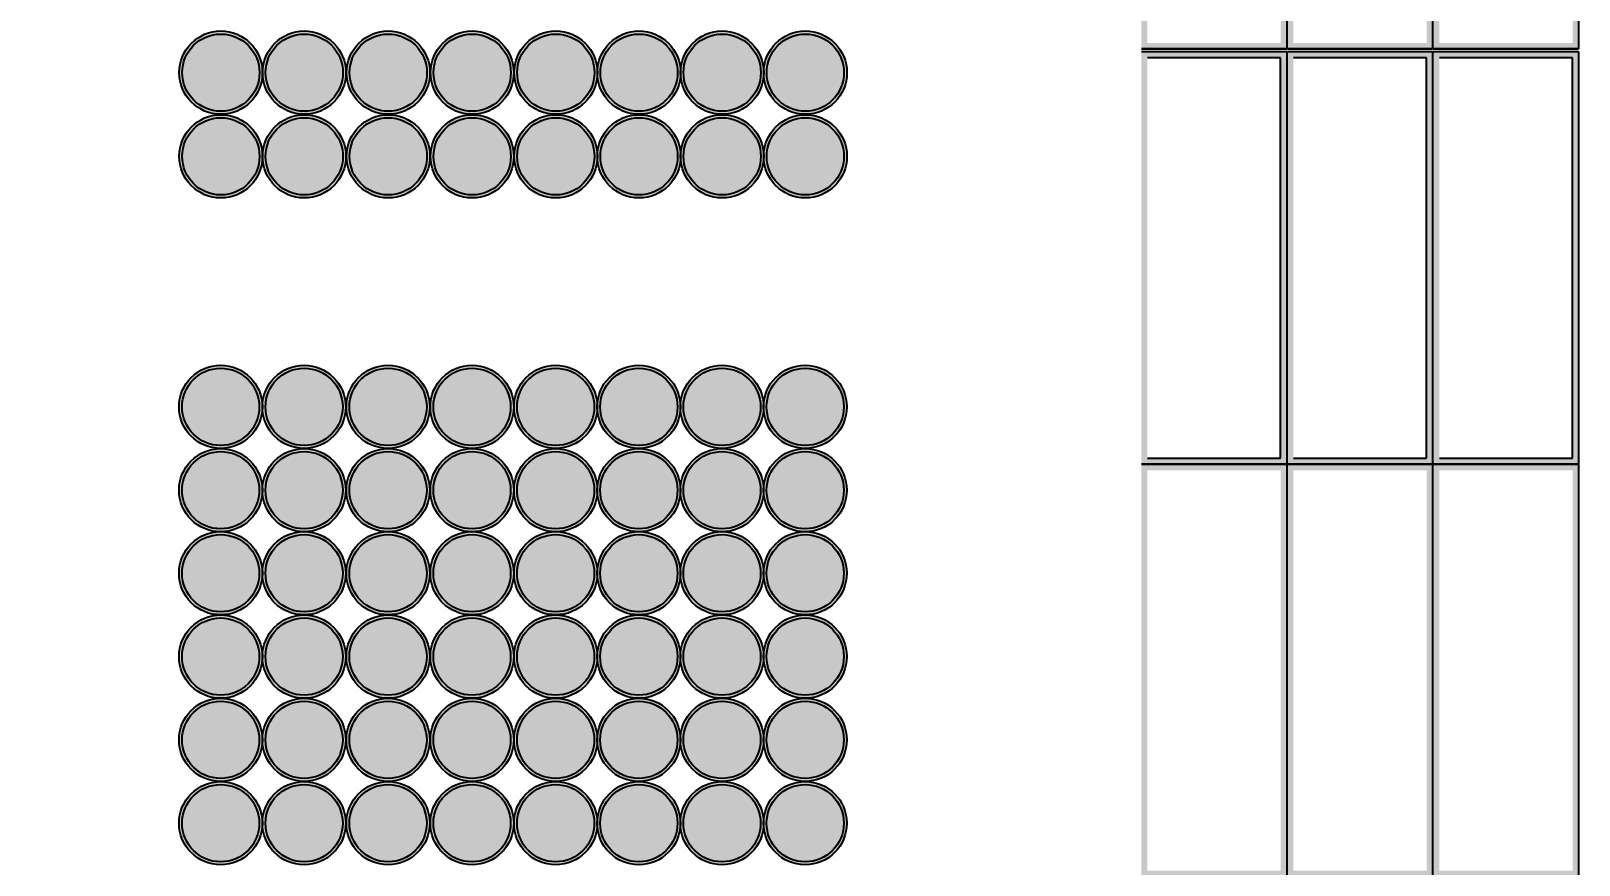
# Model space of a CAD drawing. Header units: inches. Extents: x 2620 to 4317, y 1826 to 2873.
# Drawn here: x 2922.8 to 2986.7, y 2404.9 to 2439.4 of the extents above; entities that cross this region are included whole.
import ezdxf

# ---------------------------------------------------------------- set-up
doc = ezdxf.new("R2010")
doc.units = ezdxf.units.IN
doc.header["$MEASUREMENT"] = 0
doc.styles.get("Standard").update_dxf_attribs({"font": 'arial.ttf'})
doc.dimstyles.new('Annotative', dxfattribs={"dimscale": 0, "dimtxt": 25, "dimasz": 25, "dimexe": 0.18, "dimexo": 0.0625, "dimgap": 0.09, "dimtad": 0, "dimtih": 1, "dimtoh": 1, "dimdec": 4, "dimzin": 0, "dimdsep": 46, "dimtxsty": 'Standard', "dimcen": 0.09, "dimclrd": 1, "dimclre": 1, "dimadec": 0, "dimazin": 0, "dimtfac": 1, "dimtdec": 4, "dimtofl": 0, "dimtmove": 0, "dimatfit": 3, "dimfxl": 1, "dimtolj": 1, "dimtzin": 0, "dimarcsym": 0})

# ---------------------------------------------------------------- blocks, each defined once
blk = doc.blocks.new('*D4')
at = {"color": 1, "lineweight": -2, "transparency": 16777216}
for p, q in [((2996.187, 2872.994), (2802.143, 2872.994)), ((2802.323, 2847.994), (2802.323, 2441.849)), ((2802.323, 2009.994), (2802.323, 2416.14)), ((2996.187, 1984.994), (2802.143, 1984.994))]:
    blk.add_line(p, q, dxfattribs=at)
at = {"color": 1, "transparency": 16777216}
for points in [[(2798.156, 2847.994), (2806.489, 2847.994), (2802.323, 2872.994)], [(2798.156, 2009.994), (2806.489, 2009.994), (2802.323, 1984.994)]]:
    blk.add_solid(points, dxfattribs=at)
at = {"layer": 'Defpoints', "color": 0, "transparency": 16777216}
for p in [(2996.25, 2872.994), (2802.323, 1984.994), (2996.25, 1984.994)]:
    blk.add_point(p, dxfattribs=at)
at = {"color": 0, "transparency": 16777216, "insert": (2802.323, 2428.994), "char_height": 25, "attachment_point": 5}
blk.add_mtext('\\A1;888.0000', dxfattribs=at)

msp = doc.modelspace()

# ---------------------------------------------------------------- hatches: boundary and pattern name
h = msp.add_hatch(color=256)
h.dxf.hatch_style = 1
h.set_gradient(color1=(242, 103, 34), color2=(248, 153, 30), tint=1)
h.paths.add_polyline_path([(2974.66033, 2455.66049), (2968.66033, 2455.66049), (2968.66033, 2438.62049), (2974.66033, 2438.62049)])
h.paths.add_polyline_path([(2974.41033, 2438.87049), (2968.91033, 2438.87049), (2968.91033, 2455.41049), (2974.41033, 2455.41049)], flags=16)
h = msp.add_hatch(color=256)
h.dxf.hatch_style = 1
h.set_gradient(color1=(242, 103, 34), color2=(248, 153, 30), tint=1)
h.paths.add_polyline_path([(2980.6877, 2455.66049), (2974.6877, 2455.66049), (2974.6877, 2438.62049), (2980.6877, 2438.62049)])
h.paths.add_polyline_path([(2980.4377, 2438.87049), (2974.9377, 2438.87049), (2974.9377, 2455.41049), (2980.4377, 2455.41049)], flags=16)
h = msp.add_hatch(color=256)
h.dxf.hatch_style = 1
h.set_gradient(color1=(242, 103, 34), color2=(248, 153, 30), tint=1)
h.paths.add_polyline_path([(2986.71506, 2455.66049), (2980.71506, 2455.66049), (2980.71506, 2438.62049), (2986.71506, 2438.62049)])
h.paths.add_polyline_path([(2986.46506, 2438.87049), (2980.96506, 2438.87049), (2980.96506, 2455.41049), (2986.46506, 2455.41049)], flags=16)
h = msp.add_hatch(color=256)
h.dxf.hatch_style = 1
h.set_gradient(color1=(41, 49, 137), color2=(19, 103, 52), tint=1, name='INVCURVED')
h.paths.add_polyline_path([(2928.92527, 2437.64118, 1), (2932.36527, 2437.64118, 1)])
h.paths.add_polyline_path([(2932.24027, 2437.64118, -1), (2929.05027, 2437.64118, -1)], flags=16)
h = msp.add_hatch(color=256)
h.dxf.hatch_style = 1
h.set_gradient(color1=(242, 103, 34), color2=(248, 153, 30), tint=1)
h.paths.add_polyline_path([(2929.05027, 2437.64118, 1), (2932.24027, 2437.64118, 1)])
h = msp.add_hatch(color=256)
h.dxf.hatch_style = 1
h.set_gradient(color1=(41, 49, 137), color2=(19, 103, 52), tint=1, name='INVCURVED')
h.paths.add_polyline_path([(2932.369, 2437.64118, 1), (2935.809, 2437.64118, 1)])
h.paths.add_polyline_path([(2935.684, 2437.64118, -1), (2932.494, 2437.64118, -1)], flags=16)
h = msp.add_hatch(color=256)
h.dxf.hatch_style = 1
h.set_gradient(color1=(242, 103, 34), color2=(248, 153, 30), tint=1)
h.paths.add_polyline_path([(2932.494, 2437.64118, 1), (2935.684, 2437.64118, 1)])
h = msp.add_hatch(color=256)
h.dxf.hatch_style = 1
h.set_gradient(color1=(41, 49, 137), color2=(19, 103, 52), tint=1, name='INVCURVED')
h.paths.add_polyline_path([(2935.83755, 2437.64118, 1), (2939.27755, 2437.64118, 1)])
h.paths.add_polyline_path([(2939.15255, 2437.64118, -1), (2935.96255, 2437.64118, -1)], flags=16)
h = msp.add_hatch(color=256)
h.dxf.hatch_style = 1
h.set_gradient(color1=(242, 103, 34), color2=(248, 153, 30), tint=1)
h.paths.add_polyline_path([(2935.96255, 2437.64118, 1), (2939.15255, 2437.64118, 1)])
h = msp.add_hatch(color=256)
h.dxf.hatch_style = 1
h.set_gradient(color1=(41, 49, 137), color2=(19, 103, 52), tint=1, name='INVCURVED')
h.paths.add_polyline_path([(2939.30374, 2437.64118, 1), (2942.74374, 2437.64118, 1)])
h.paths.add_polyline_path([(2942.61874, 2437.64118, -1), (2939.42874, 2437.64118, -1)], flags=16)
h = msp.add_hatch(color=256)
h.dxf.hatch_style = 1
h.set_gradient(color1=(242, 103, 34), color2=(248, 153, 30), tint=1)
h.paths.add_polyline_path([(2939.42874, 2437.64118, 1), (2942.61874, 2437.64118, 1)])
h = msp.add_hatch(color=256)
h.dxf.hatch_style = 1
h.set_gradient(color1=(41, 49, 137), color2=(19, 103, 52), tint=1, name='INVCURVED')
h.paths.add_polyline_path([(2942.75767, 2437.64118, 1), (2946.19767, 2437.64118, 1)])
h.paths.add_polyline_path([(2946.07267, 2437.64118, -1), (2942.88267, 2437.64118, -1)], flags=16)
h = msp.add_hatch(color=256)
h.dxf.hatch_style = 1
h.set_gradient(color1=(242, 103, 34), color2=(248, 153, 30), tint=1)
h.paths.add_polyline_path([(2942.88267, 2437.64118, 1), (2946.07267, 2437.64118, 1)])
h = msp.add_hatch(color=256)
h.dxf.hatch_style = 1
h.set_gradient(color1=(41, 49, 137), color2=(19, 103, 52), tint=1, name='INVCURVED')
h.paths.add_polyline_path([(2946.19244, 2437.64118, 1), (2949.63244, 2437.64118, 1)])
h.paths.add_polyline_path([(2949.50744, 2437.64118, -1), (2946.31744, 2437.64118, -1)], flags=16)
h = msp.add_hatch(color=256)
h.dxf.hatch_style = 1
h.set_gradient(color1=(242, 103, 34), color2=(248, 153, 30), tint=1)
h.paths.add_polyline_path([(2946.31744, 2437.64118, 1), (2949.50744, 2437.64118, 1)])
h = msp.add_hatch(color=256)
h.dxf.hatch_style = 1
h.set_gradient(color1=(41, 49, 137), color2=(19, 103, 52), tint=1, name='INVCURVED')
h.paths.add_polyline_path([(2949.62721, 2437.64118, 1), (2953.06721, 2437.64118, 1)])
h.paths.add_polyline_path([(2952.94221, 2437.64118, -1), (2949.75221, 2437.64118, -1)], flags=16)
h = msp.add_hatch(color=256)
h.dxf.hatch_style = 1
h.set_gradient(color1=(242, 103, 34), color2=(248, 153, 30), tint=1)
h.paths.add_polyline_path([(2949.75221, 2437.64118, 1), (2952.94221, 2437.64118, 1)])
h = msp.add_hatch(color=256)
h.dxf.hatch_style = 1
h.set_gradient(color1=(41, 49, 137), color2=(19, 103, 52), tint=1, name='INVCURVED')
h.paths.add_polyline_path([(2953.06179, 2437.64118, 1), (2956.50179, 2437.64118, 1)])
h.paths.add_polyline_path([(2956.37679, 2437.64118, -1), (2953.18679, 2437.64118, -1)], flags=16)
h = msp.add_hatch(color=256)
h.dxf.hatch_style = 1
h.set_gradient(color1=(242, 103, 34), color2=(248, 153, 30), tint=1)
h.paths.add_polyline_path([(2953.18679, 2437.64118, 1), (2956.37679, 2437.64118, 1)])
h = msp.add_hatch(color=256)
h.dxf.hatch_style = 1
h.set_gradient(color1=(242, 103, 34), color2=(248, 153, 30), tint=1)
h.paths.add_polyline_path([(2974.66033, 2438.50803), (2968.66033, 2438.50803), (2968.66033, 2421.46803), (2974.66033, 2421.46803)])
h.paths.add_polyline_path([(2974.41033, 2421.71803), (2968.91033, 2421.71803), (2968.91033, 2438.25803), (2974.41033, 2438.25803)], flags=16)
h = msp.add_hatch(color=256)
h.dxf.hatch_style = 1
h.set_gradient(color1=(242, 103, 34), color2=(248, 153, 30), tint=1)
h.paths.add_polyline_path([(2980.6877, 2438.50803), (2974.6877, 2438.50803), (2974.6877, 2421.46803), (2980.6877, 2421.46803)])
h.paths.add_polyline_path([(2980.4377, 2421.71803), (2974.9377, 2421.71803), (2974.9377, 2438.25803), (2980.4377, 2438.25803)], flags=16)
h = msp.add_hatch(color=256)
h.dxf.hatch_style = 1
h.set_gradient(color1=(242, 103, 34), color2=(248, 153, 30), tint=1)
h.paths.add_polyline_path([(2986.71506, 2438.50803), (2980.71506, 2438.50803), (2980.71506, 2421.46803), (2986.71506, 2421.46803)])
h.paths.add_polyline_path([(2986.46506, 2421.71803), (2980.96506, 2421.71803), (2980.96506, 2438.25803), (2986.46506, 2438.25803)], flags=16)
h = msp.add_hatch(color=256)
h.dxf.hatch_style = 1
h.set_gradient(color1=(41, 49, 137), color2=(19, 103, 52), tint=1, name='INVCURVED')
h.paths.add_polyline_path([(2928.92527, 2434.18382, 1), (2932.36527, 2434.18382, 1)])
h.paths.add_polyline_path([(2932.24027, 2434.18382, -1), (2929.05027, 2434.18382, -1)], flags=16)
h = msp.add_hatch(color=256)
h.dxf.hatch_style = 1
h.set_gradient(color1=(242, 103, 34), color2=(248, 153, 30), tint=1)
h.paths.add_polyline_path([(2929.05027, 2434.18382, 1), (2932.24027, 2434.18382, 1)])
h = msp.add_hatch(color=256)
h.dxf.hatch_style = 1
h.set_gradient(color1=(41, 49, 137), color2=(19, 103, 52), tint=1, name='INVCURVED')
h.paths.add_polyline_path([(2932.369, 2434.18382, 1), (2935.809, 2434.18382, 1)])
h.paths.add_polyline_path([(2935.684, 2434.18382, -1), (2932.494, 2434.18382, -1)], flags=16)
h = msp.add_hatch(color=256)
h.dxf.hatch_style = 1
h.set_gradient(color1=(242, 103, 34), color2=(248, 153, 30), tint=1)
h.paths.add_polyline_path([(2932.494, 2434.18382, 1), (2935.684, 2434.18382, 1)])
h = msp.add_hatch(color=256)
h.dxf.hatch_style = 1
h.set_gradient(color1=(41, 49, 137), color2=(19, 103, 52), tint=1, name='INVCURVED')
h.paths.add_polyline_path([(2935.83755, 2434.18382, 1), (2939.27755, 2434.18382, 1)])
h.paths.add_polyline_path([(2939.15255, 2434.18382, -1), (2935.96255, 2434.18382, -1)], flags=16)
h = msp.add_hatch(color=256)
h.dxf.hatch_style = 1
h.set_gradient(color1=(242, 103, 34), color2=(248, 153, 30), tint=1)
h.paths.add_polyline_path([(2935.96255, 2434.18382, 1), (2939.15255, 2434.18382, 1)])
h = msp.add_hatch(color=256)
h.dxf.hatch_style = 1
h.set_gradient(color1=(41, 49, 137), color2=(19, 103, 52), tint=1, name='INVCURVED')
h.paths.add_polyline_path([(2939.30374, 2434.18382, 1), (2942.74374, 2434.18382, 1)])
h.paths.add_polyline_path([(2942.61874, 2434.18382, -1), (2939.42874, 2434.18382, -1)], flags=16)
h = msp.add_hatch(color=256)
h.dxf.hatch_style = 1
h.set_gradient(color1=(242, 103, 34), color2=(248, 153, 30), tint=1)
h.paths.add_polyline_path([(2939.42874, 2434.18382, 1), (2942.61874, 2434.18382, 1)])
h = msp.add_hatch(color=256)
h.dxf.hatch_style = 1
h.set_gradient(color1=(41, 49, 137), color2=(19, 103, 52), tint=1, name='INVCURVED')
h.paths.add_polyline_path([(2942.75767, 2434.18382, 1), (2946.19767, 2434.18382, 1)])
h.paths.add_polyline_path([(2946.07267, 2434.18382, -1), (2942.88267, 2434.18382, -1)], flags=16)
h = msp.add_hatch(color=256)
h.dxf.hatch_style = 1
h.set_gradient(color1=(242, 103, 34), color2=(248, 153, 30), tint=1)
h.paths.add_polyline_path([(2942.88267, 2434.18382, 1), (2946.07267, 2434.18382, 1)])
h = msp.add_hatch(color=256)
h.dxf.hatch_style = 1
h.set_gradient(color1=(41, 49, 137), color2=(19, 103, 52), tint=1, name='INVCURVED')
h.paths.add_polyline_path([(2946.19244, 2434.18382, 1), (2949.63244, 2434.18382, 1)])
h.paths.add_polyline_path([(2949.50744, 2434.18382, -1), (2946.31744, 2434.18382, -1)], flags=16)
h = msp.add_hatch(color=256)
h.dxf.hatch_style = 1
h.set_gradient(color1=(242, 103, 34), color2=(248, 153, 30), tint=1)
h.paths.add_polyline_path([(2946.31744, 2434.18382, 1), (2949.50744, 2434.18382, 1)])
h = msp.add_hatch(color=256)
h.dxf.hatch_style = 1
h.set_gradient(color1=(41, 49, 137), color2=(19, 103, 52), tint=1, name='INVCURVED')
h.paths.add_polyline_path([(2949.62721, 2434.18382, 1), (2953.06721, 2434.18382, 1)])
h.paths.add_polyline_path([(2952.94221, 2434.18382, -1), (2949.75221, 2434.18382, -1)], flags=16)
h = msp.add_hatch(color=256)
h.dxf.hatch_style = 1
h.set_gradient(color1=(242, 103, 34), color2=(248, 153, 30), tint=1)
h.paths.add_polyline_path([(2949.75221, 2434.18382, 1), (2952.94221, 2434.18382, 1)])
h = msp.add_hatch(color=256)
h.dxf.hatch_style = 1
h.set_gradient(color1=(41, 49, 137), color2=(19, 103, 52), tint=1, name='INVCURVED')
h.paths.add_polyline_path([(2953.06179, 2434.18382, 1), (2956.50179, 2434.18382, 1)])
h.paths.add_polyline_path([(2956.37679, 2434.18382, -1), (2953.18679, 2434.18382, -1)], flags=16)
h = msp.add_hatch(color=256)
h.dxf.hatch_style = 1
h.set_gradient(color1=(242, 103, 34), color2=(248, 153, 30), tint=1)
h.paths.add_polyline_path([(2953.18679, 2434.18382, 1), (2956.37679, 2434.18382, 1)])
h = msp.add_hatch(color=256)
h.dxf.hatch_style = 1
h.set_gradient(color1=(41, 49, 137), color2=(19, 103, 52), tint=1, name='INVCURVED')
h.paths.add_polyline_path([(2928.91862, 2423.8351, 1), (2932.35862, 2423.8351, 1)])
h.paths.add_polyline_path([(2932.23362, 2423.8351, -1), (2929.04362, 2423.8351, -1)], flags=16)
h = msp.add_hatch(color=256)
h.dxf.hatch_style = 1
h.set_gradient(color1=(41, 49, 137), color2=(19, 103, 52), tint=1, name='INVCURVED')
h.paths.add_polyline_path([(2932.36235, 2423.8351, 1), (2935.80235, 2423.8351, 1)])
h.paths.add_polyline_path([(2935.67735, 2423.8351, -1), (2932.48735, 2423.8351, -1)], flags=16)
h = msp.add_hatch(color=256)
h.dxf.hatch_style = 1
h.set_gradient(color1=(41, 49, 137), color2=(19, 103, 52), tint=1, name='INVCURVED')
h.paths.add_polyline_path([(2935.8309, 2423.8351, 1), (2939.2709, 2423.8351, 1)])
h.paths.add_polyline_path([(2939.1459, 2423.8351, -1), (2935.9559, 2423.8351, -1)], flags=16)
h = msp.add_hatch(color=256)
h.dxf.hatch_style = 1
h.set_gradient(color1=(41, 49, 137), color2=(19, 103, 52), tint=1, name='INVCURVED')
h.paths.add_polyline_path([(2939.29709, 2423.8351, 1), (2942.73709, 2423.8351, 1)])
h.paths.add_polyline_path([(2942.61209, 2423.8351, -1), (2939.42209, 2423.8351, -1)], flags=16)
h = msp.add_hatch(color=256)
h.dxf.hatch_style = 1
h.set_gradient(color1=(41, 49, 137), color2=(19, 103, 52), tint=1, name='INVCURVED')
h.paths.add_polyline_path([(2942.75103, 2423.8351, 1), (2946.19103, 2423.8351, 1)])
h.paths.add_polyline_path([(2946.06603, 2423.8351, -1), (2942.87603, 2423.8351, -1)], flags=16)
h = msp.add_hatch(color=256)
h.dxf.hatch_style = 1
h.set_gradient(color1=(41, 49, 137), color2=(19, 103, 52), tint=1, name='INVCURVED')
h.paths.add_polyline_path([(2946.1858, 2423.8351, 1), (2949.6258, 2423.8351, 1)])
h.paths.add_polyline_path([(2949.5008, 2423.8351, -1), (2946.3108, 2423.8351, -1)], flags=16)
h = msp.add_hatch(color=256)
h.dxf.hatch_style = 1
h.set_gradient(color1=(41, 49, 137), color2=(19, 103, 52), tint=1, name='INVCURVED')
h.paths.add_polyline_path([(2949.62057, 2423.8351, 1), (2953.06057, 2423.8351, 1)])
h.paths.add_polyline_path([(2952.93557, 2423.8351, -1), (2949.74557, 2423.8351, -1)], flags=16)
h = msp.add_hatch(color=256)
h.dxf.hatch_style = 1
h.set_gradient(color1=(41, 49, 137), color2=(19, 103, 52), tint=1, name='INVCURVED')
h.paths.add_polyline_path([(2953.05515, 2423.8351, 1), (2956.49515, 2423.8351, 1)])
h.paths.add_polyline_path([(2956.37015, 2423.8351, -1), (2953.18015, 2423.8351, -1)], flags=16)
h = msp.add_hatch(color=256)
h.dxf.hatch_style = 1
h.set_gradient(color1=(242, 103, 34), color2=(248, 153, 30), tint=1)
h.paths.add_polyline_path([(2929.04362, 2423.8351, 1), (2932.23362, 2423.8351, 1)])
h = msp.add_hatch(color=256)
h.dxf.hatch_style = 1
h.set_gradient(color1=(242, 103, 34), color2=(248, 153, 30), tint=1)
h.paths.add_polyline_path([(2932.48735, 2423.8351, 1), (2935.67735, 2423.8351, 1)])
h = msp.add_hatch(color=256)
h.dxf.hatch_style = 1
h.set_gradient(color1=(242, 103, 34), color2=(248, 153, 30), tint=1)
h.paths.add_polyline_path([(2935.9559, 2423.8351, 1), (2939.1459, 2423.8351, 1)])
h = msp.add_hatch(color=256)
h.dxf.hatch_style = 1
h.set_gradient(color1=(242, 103, 34), color2=(248, 153, 30), tint=1)
h.paths.add_polyline_path([(2939.42209, 2423.8351, 1), (2942.61209, 2423.8351, 1)])
h = msp.add_hatch(color=256)
h.dxf.hatch_style = 1
h.set_gradient(color1=(242, 103, 34), color2=(248, 153, 30), tint=1)
h.paths.add_polyline_path([(2942.87603, 2423.8351, 1), (2946.06603, 2423.8351, 1)])
h = msp.add_hatch(color=256)
h.dxf.hatch_style = 1
h.set_gradient(color1=(242, 103, 34), color2=(248, 153, 30), tint=1)
h.paths.add_polyline_path([(2946.3108, 2423.8351, 1), (2949.5008, 2423.8351, 1)])
h = msp.add_hatch(color=256)
h.dxf.hatch_style = 1
h.set_gradient(color1=(242, 103, 34), color2=(248, 153, 30), tint=1)
h.paths.add_polyline_path([(2949.74557, 2423.8351, 1), (2952.93557, 2423.8351, 1)])
h = msp.add_hatch(color=256)
h.dxf.hatch_style = 1
h.set_gradient(color1=(242, 103, 34), color2=(248, 153, 30), tint=1)
h.paths.add_polyline_path([(2953.18015, 2423.8351, 1), (2956.37015, 2423.8351, 1)])
h = msp.add_hatch(color=256)
h.dxf.hatch_style = 1
h.set_gradient(color1=(41, 49, 137), color2=(19, 103, 52), tint=1, name='INVCURVED')
h.paths.add_polyline_path([(2928.91862, 2420.39255, 1), (2932.35862, 2420.39255, 1)])
h.paths.add_polyline_path([(2932.23362, 2420.39255, -1), (2929.04362, 2420.39255, -1)], flags=16)
h = msp.add_hatch(color=256)
h.dxf.hatch_style = 1
h.set_gradient(color1=(242, 103, 34), color2=(248, 153, 30), tint=1)
h.paths.add_polyline_path([(2929.04362, 2420.39255, 1), (2932.23362, 2420.39255, 1)])
h = msp.add_hatch(color=256)
h.dxf.hatch_style = 1
h.set_gradient(color1=(41, 49, 137), color2=(19, 103, 52), tint=1, name='INVCURVED')
h.paths.add_polyline_path([(2932.36235, 2420.39255, 1), (2935.80235, 2420.39255, 1)])
h.paths.add_polyline_path([(2935.67735, 2420.39255, -1), (2932.48735, 2420.39255, -1)], flags=16)
h = msp.add_hatch(color=256)
h.dxf.hatch_style = 1
h.set_gradient(color1=(242, 103, 34), color2=(248, 153, 30), tint=1)
h.paths.add_polyline_path([(2932.48735, 2420.39255, 1), (2935.67735, 2420.39255, 1)])
h = msp.add_hatch(color=256)
h.dxf.hatch_style = 1
h.set_gradient(color1=(41, 49, 137), color2=(19, 103, 52), tint=1, name='INVCURVED')
h.paths.add_polyline_path([(2935.8309, 2420.39255, 1), (2939.2709, 2420.39255, 1)])
h.paths.add_polyline_path([(2939.1459, 2420.39255, -1), (2935.9559, 2420.39255, -1)], flags=16)
h = msp.add_hatch(color=256)
h.dxf.hatch_style = 1
h.set_gradient(color1=(242, 103, 34), color2=(248, 153, 30), tint=1)
h.paths.add_polyline_path([(2935.9559, 2420.39255, 1), (2939.1459, 2420.39255, 1)])
h = msp.add_hatch(color=256)
h.dxf.hatch_style = 1
h.set_gradient(color1=(41, 49, 137), color2=(19, 103, 52), tint=1, name='INVCURVED')
h.paths.add_polyline_path([(2939.29709, 2420.39255, 1), (2942.73709, 2420.39255, 1)])
h.paths.add_polyline_path([(2942.61209, 2420.39255, -1), (2939.42209, 2420.39255, -1)], flags=16)
h = msp.add_hatch(color=256)
h.dxf.hatch_style = 1
h.set_gradient(color1=(242, 103, 34), color2=(248, 153, 30), tint=1)
h.paths.add_polyline_path([(2939.42209, 2420.39255, 1), (2942.61209, 2420.39255, 1)])
h = msp.add_hatch(color=256)
h.dxf.hatch_style = 1
h.set_gradient(color1=(41, 49, 137), color2=(19, 103, 52), tint=1, name='INVCURVED')
h.paths.add_polyline_path([(2942.75103, 2420.39255, 1), (2946.19103, 2420.39255, 1)])
h.paths.add_polyline_path([(2946.06603, 2420.39255, -1), (2942.87603, 2420.39255, -1)], flags=16)
h = msp.add_hatch(color=256)
h.dxf.hatch_style = 1
h.set_gradient(color1=(242, 103, 34), color2=(248, 153, 30), tint=1)
h.paths.add_polyline_path([(2942.87603, 2420.39255, 1), (2946.06603, 2420.39255, 1)])
h = msp.add_hatch(color=256)
h.dxf.hatch_style = 1
h.set_gradient(color1=(41, 49, 137), color2=(19, 103, 52), tint=1, name='INVCURVED')
h.paths.add_polyline_path([(2946.1858, 2420.39255, 1), (2949.6258, 2420.39255, 1)])
h.paths.add_polyline_path([(2949.5008, 2420.39255, -1), (2946.3108, 2420.39255, -1)], flags=16)
h = msp.add_hatch(color=256)
h.dxf.hatch_style = 1
h.set_gradient(color1=(242, 103, 34), color2=(248, 153, 30), tint=1)
h.paths.add_polyline_path([(2946.3108, 2420.39255, 1), (2949.5008, 2420.39255, 1)])
h = msp.add_hatch(color=256)
h.dxf.hatch_style = 1
h.set_gradient(color1=(41, 49, 137), color2=(19, 103, 52), tint=1, name='INVCURVED')
h.paths.add_polyline_path([(2949.62057, 2420.39255, 1), (2953.06057, 2420.39255, 1)])
h.paths.add_polyline_path([(2952.93557, 2420.39255, -1), (2949.74557, 2420.39255, -1)], flags=16)
h = msp.add_hatch(color=256)
h.dxf.hatch_style = 1
h.set_gradient(color1=(242, 103, 34), color2=(248, 153, 30), tint=1)
h.paths.add_polyline_path([(2949.74557, 2420.39255, 1), (2952.93557, 2420.39255, 1)])
h = msp.add_hatch(color=256)
h.dxf.hatch_style = 1
h.set_gradient(color1=(41, 49, 137), color2=(19, 103, 52), tint=1, name='INVCURVED')
h.paths.add_polyline_path([(2953.05515, 2420.39255, 1), (2956.49515, 2420.39255, 1)])
h.paths.add_polyline_path([(2956.37015, 2420.39255, -1), (2953.18015, 2420.39255, -1)], flags=16)
h = msp.add_hatch(color=256)
h.dxf.hatch_style = 1
h.set_gradient(color1=(242, 103, 34), color2=(248, 153, 30), tint=1)
h.paths.add_polyline_path([(2953.18015, 2420.39255, 1), (2956.37015, 2420.39255, 1)])
h = msp.add_hatch(color=256)
h.dxf.hatch_style = 1
h.set_gradient(color1=(242, 103, 34), color2=(248, 153, 30), tint=1)
h.paths.add_polyline_path([(2974.66033, 2421.46803), (2968.66033, 2421.46803), (2968.66033, 2404.42803), (2974.66033, 2404.42803)])
h.paths.add_polyline_path([(2974.41033, 2404.67803), (2968.91033, 2404.67803), (2968.91033, 2421.21803), (2974.41033, 2421.21803)], flags=16)
h = msp.add_hatch(color=256)
h.dxf.hatch_style = 1
h.set_gradient(color1=(242, 103, 34), color2=(248, 153, 30), tint=1)
h.paths.add_polyline_path([(2980.6877, 2421.46803), (2974.6877, 2421.46803), (2974.6877, 2404.42803), (2980.6877, 2404.42803)])
h.paths.add_polyline_path([(2980.4377, 2404.67803), (2974.9377, 2404.67803), (2974.9377, 2421.21803), (2980.4377, 2421.21803)], flags=16)
h = msp.add_hatch(color=256)
h.dxf.hatch_style = 1
h.set_gradient(color1=(242, 103, 34), color2=(248, 153, 30), tint=1)
h.paths.add_polyline_path([(2986.71506, 2421.46803), (2980.71506, 2421.46803), (2980.71506, 2404.42803), (2986.71506, 2404.42803)])
h.paths.add_polyline_path([(2986.46506, 2404.67803), (2980.96506, 2404.67803), (2980.96506, 2421.21803), (2986.46506, 2421.21803)], flags=16)
h = msp.add_hatch(color=256)
h.dxf.hatch_style = 1
h.set_gradient(color1=(41, 49, 137), color2=(19, 103, 52), tint=1, name='INVCURVED')
h.paths.add_polyline_path([(2928.91862, 2416.96278, 1), (2932.35862, 2416.96278, 1)])
h.paths.add_polyline_path([(2932.23362, 2416.96278, -1), (2929.04362, 2416.96278, -1)], flags=16)
h = msp.add_hatch(color=256)
h.dxf.hatch_style = 1
h.set_gradient(color1=(242, 103, 34), color2=(248, 153, 30), tint=1)
h.paths.add_polyline_path([(2929.04362, 2416.96278, 1), (2932.23362, 2416.96278, 1)])
h = msp.add_hatch(color=256)
h.dxf.hatch_style = 1
h.set_gradient(color1=(41, 49, 137), color2=(19, 103, 52), tint=1, name='INVCURVED')
h.paths.add_polyline_path([(2932.36235, 2416.96278, 1), (2935.80235, 2416.96278, 1)])
h.paths.add_polyline_path([(2935.67735, 2416.96278, -1), (2932.48735, 2416.96278, -1)], flags=16)
h = msp.add_hatch(color=256)
h.dxf.hatch_style = 1
h.set_gradient(color1=(242, 103, 34), color2=(248, 153, 30), tint=1)
h.paths.add_polyline_path([(2932.48735, 2416.96278, 1), (2935.67735, 2416.96278, 1)])
h = msp.add_hatch(color=256)
h.dxf.hatch_style = 1
h.set_gradient(color1=(41, 49, 137), color2=(19, 103, 52), tint=1, name='INVCURVED')
h.paths.add_polyline_path([(2935.8309, 2416.96278, 1), (2939.2709, 2416.96278, 1)])
h.paths.add_polyline_path([(2939.1459, 2416.96278, -1), (2935.9559, 2416.96278, -1)], flags=16)
h = msp.add_hatch(color=256)
h.dxf.hatch_style = 1
h.set_gradient(color1=(242, 103, 34), color2=(248, 153, 30), tint=1)
h.paths.add_polyline_path([(2935.9559, 2416.96278, 1), (2939.1459, 2416.96278, 1)])
h = msp.add_hatch(color=256)
h.dxf.hatch_style = 1
h.set_gradient(color1=(41, 49, 137), color2=(19, 103, 52), tint=1, name='INVCURVED')
h.paths.add_polyline_path([(2939.29709, 2416.96278, 1), (2942.73709, 2416.96278, 1)])
h.paths.add_polyline_path([(2942.61209, 2416.96278, -1), (2939.42209, 2416.96278, -1)], flags=16)
h = msp.add_hatch(color=256)
h.dxf.hatch_style = 1
h.set_gradient(color1=(242, 103, 34), color2=(248, 153, 30), tint=1)
h.paths.add_polyline_path([(2939.42209, 2416.96278, 1), (2942.61209, 2416.96278, 1)])
h = msp.add_hatch(color=256)
h.dxf.hatch_style = 1
h.set_gradient(color1=(41, 49, 137), color2=(19, 103, 52), tint=1, name='INVCURVED')
h.paths.add_polyline_path([(2942.75103, 2416.96278, 1), (2946.19103, 2416.96278, 1)])
h.paths.add_polyline_path([(2946.06603, 2416.96278, -1), (2942.87603, 2416.96278, -1)], flags=16)
h = msp.add_hatch(color=256)
h.dxf.hatch_style = 1
h.set_gradient(color1=(242, 103, 34), color2=(248, 153, 30), tint=1)
h.paths.add_polyline_path([(2942.87603, 2416.96278, 1), (2946.06603, 2416.96278, 1)])
h = msp.add_hatch(color=256)
h.dxf.hatch_style = 1
h.set_gradient(color1=(41, 49, 137), color2=(19, 103, 52), tint=1, name='INVCURVED')
h.paths.add_polyline_path([(2946.1858, 2416.96278, 1), (2949.6258, 2416.96278, 1)])
h.paths.add_polyline_path([(2949.5008, 2416.96278, -1), (2946.3108, 2416.96278, -1)], flags=16)
h = msp.add_hatch(color=256)
h.dxf.hatch_style = 1
h.set_gradient(color1=(242, 103, 34), color2=(248, 153, 30), tint=1)
h.paths.add_polyline_path([(2946.3108, 2416.96278, 1), (2949.5008, 2416.96278, 1)])
h = msp.add_hatch(color=256)
h.dxf.hatch_style = 1
h.set_gradient(color1=(41, 49, 137), color2=(19, 103, 52), tint=1, name='INVCURVED')
h.paths.add_polyline_path([(2949.62057, 2416.96278, 1), (2953.06057, 2416.96278, 1)])
h.paths.add_polyline_path([(2952.93557, 2416.96278, -1), (2949.74557, 2416.96278, -1)], flags=16)
h = msp.add_hatch(color=256)
h.dxf.hatch_style = 1
h.set_gradient(color1=(242, 103, 34), color2=(248, 153, 30), tint=1)
h.paths.add_polyline_path([(2949.74557, 2416.96278, 1), (2952.93557, 2416.96278, 1)])
h = msp.add_hatch(color=256)
h.dxf.hatch_style = 1
h.set_gradient(color1=(41, 49, 137), color2=(19, 103, 52), tint=1, name='INVCURVED')
h.paths.add_polyline_path([(2953.05515, 2416.96278, 1), (2956.49515, 2416.96278, 1)])
h.paths.add_polyline_path([(2956.37015, 2416.96278, -1), (2953.18015, 2416.96278, -1)], flags=16)
h = msp.add_hatch(color=256)
h.dxf.hatch_style = 1
h.set_gradient(color1=(242, 103, 34), color2=(248, 153, 30), tint=1)
h.paths.add_polyline_path([(2953.18015, 2416.96278, 1), (2956.37015, 2416.96278, 1)])
h = msp.add_hatch(color=256)
h.dxf.hatch_style = 1
h.set_gradient(color1=(41, 49, 137), color2=(19, 103, 52), tint=1, name='INVCURVED')
h.paths.add_polyline_path([(2928.91862, 2413.52024, 1), (2932.35862, 2413.52024, 1)])
h.paths.add_polyline_path([(2932.23362, 2413.52024, -1), (2929.04362, 2413.52024, -1)], flags=16)
h = msp.add_hatch(color=256)
h.dxf.hatch_style = 1
h.set_gradient(color1=(242, 103, 34), color2=(248, 153, 30), tint=1)
h.paths.add_polyline_path([(2929.04362, 2413.52024, 1), (2932.23362, 2413.52024, 1)])
h = msp.add_hatch(color=256)
h.dxf.hatch_style = 1
h.set_gradient(color1=(41, 49, 137), color2=(19, 103, 52), tint=1, name='INVCURVED')
h.paths.add_polyline_path([(2932.36235, 2413.52024, 1), (2935.80235, 2413.52024, 1)])
h.paths.add_polyline_path([(2935.67735, 2413.52024, -1), (2932.48735, 2413.52024, -1)], flags=16)
h = msp.add_hatch(color=256)
h.dxf.hatch_style = 1
h.set_gradient(color1=(242, 103, 34), color2=(248, 153, 30), tint=1)
h.paths.add_polyline_path([(2932.48735, 2413.52024, 1), (2935.67735, 2413.52024, 1)])
h = msp.add_hatch(color=256)
h.dxf.hatch_style = 1
h.set_gradient(color1=(41, 49, 137), color2=(19, 103, 52), tint=1, name='INVCURVED')
h.paths.add_polyline_path([(2935.8309, 2413.52024, 1), (2939.2709, 2413.52024, 1)])
h.paths.add_polyline_path([(2939.1459, 2413.52024, -1), (2935.9559, 2413.52024, -1)], flags=16)
h = msp.add_hatch(color=256)
h.dxf.hatch_style = 1
h.set_gradient(color1=(242, 103, 34), color2=(248, 153, 30), tint=1)
h.paths.add_polyline_path([(2935.9559, 2413.52024, 1), (2939.1459, 2413.52024, 1)])
h = msp.add_hatch(color=256)
h.dxf.hatch_style = 1
h.set_gradient(color1=(41, 49, 137), color2=(19, 103, 52), tint=1, name='INVCURVED')
h.paths.add_polyline_path([(2939.29709, 2413.52024, 1), (2942.73709, 2413.52024, 1)])
h.paths.add_polyline_path([(2942.61209, 2413.52024, -1), (2939.42209, 2413.52024, -1)], flags=16)
h = msp.add_hatch(color=256)
h.dxf.hatch_style = 1
h.set_gradient(color1=(242, 103, 34), color2=(248, 153, 30), tint=1)
h.paths.add_polyline_path([(2939.42209, 2413.52024, 1), (2942.61209, 2413.52024, 1)])
h = msp.add_hatch(color=256)
h.dxf.hatch_style = 1
h.set_gradient(color1=(41, 49, 137), color2=(19, 103, 52), tint=1, name='INVCURVED')
h.paths.add_polyline_path([(2942.75103, 2413.52024, 1), (2946.19103, 2413.52024, 1)])
h.paths.add_polyline_path([(2946.06603, 2413.52024, -1), (2942.87603, 2413.52024, -1)], flags=16)
h = msp.add_hatch(color=256)
h.dxf.hatch_style = 1
h.set_gradient(color1=(242, 103, 34), color2=(248, 153, 30), tint=1)
h.paths.add_polyline_path([(2942.87603, 2413.52024, 1), (2946.06603, 2413.52024, 1)])
h = msp.add_hatch(color=256)
h.dxf.hatch_style = 1
h.set_gradient(color1=(41, 49, 137), color2=(19, 103, 52), tint=1, name='INVCURVED')
h.paths.add_polyline_path([(2946.1858, 2413.52024, 1), (2949.6258, 2413.52024, 1)])
h.paths.add_polyline_path([(2949.5008, 2413.52024, -1), (2946.3108, 2413.52024, -1)], flags=16)
h = msp.add_hatch(color=256)
h.dxf.hatch_style = 1
h.set_gradient(color1=(242, 103, 34), color2=(248, 153, 30), tint=1)
h.paths.add_polyline_path([(2946.3108, 2413.52024, 1), (2949.5008, 2413.52024, 1)])
h = msp.add_hatch(color=256)
h.dxf.hatch_style = 1
h.set_gradient(color1=(41, 49, 137), color2=(19, 103, 52), tint=1, name='INVCURVED')
h.paths.add_polyline_path([(2949.62057, 2413.52024, 1), (2953.06057, 2413.52024, 1)])
h.paths.add_polyline_path([(2952.93557, 2413.52024, -1), (2949.74557, 2413.52024, -1)], flags=16)
h = msp.add_hatch(color=256)
h.dxf.hatch_style = 1
h.set_gradient(color1=(242, 103, 34), color2=(248, 153, 30), tint=1)
h.paths.add_polyline_path([(2949.74557, 2413.52024, 1), (2952.93557, 2413.52024, 1)])
h = msp.add_hatch(color=256)
h.dxf.hatch_style = 1
h.set_gradient(color1=(41, 49, 137), color2=(19, 103, 52), tint=1, name='INVCURVED')
h.paths.add_polyline_path([(2953.05515, 2413.52024, 1), (2956.49515, 2413.52024, 1)])
h.paths.add_polyline_path([(2956.37015, 2413.52024, -1), (2953.18015, 2413.52024, -1)], flags=16)
h = msp.add_hatch(color=256)
h.dxf.hatch_style = 1
h.set_gradient(color1=(242, 103, 34), color2=(248, 153, 30), tint=1)
h.paths.add_polyline_path([(2953.18015, 2413.52024, 1), (2956.37015, 2413.52024, 1)])
h = msp.add_hatch(color=256)
h.dxf.hatch_style = 1
h.set_gradient(color1=(41, 49, 137), color2=(19, 103, 52), tint=1, name='INVCURVED')
h.paths.add_polyline_path([(2928.91862, 2410.08129, 1), (2932.35862, 2410.08129, 1)])
h.paths.add_polyline_path([(2932.23362, 2410.08129, -1), (2929.04362, 2410.08129, -1)], flags=16)
h = msp.add_hatch(color=256)
h.dxf.hatch_style = 1
h.set_gradient(color1=(242, 103, 34), color2=(248, 153, 30), tint=1)
h.paths.add_polyline_path([(2929.04362, 2410.08129, 1), (2932.23362, 2410.08129, 1)])
h = msp.add_hatch(color=256)
h.dxf.hatch_style = 1
h.set_gradient(color1=(41, 49, 137), color2=(19, 103, 52), tint=1, name='INVCURVED')
h.paths.add_polyline_path([(2932.36235, 2410.08129, 1), (2935.80235, 2410.08129, 1)])
h.paths.add_polyline_path([(2935.67735, 2410.08129, -1), (2932.48735, 2410.08129, -1)], flags=16)
h = msp.add_hatch(color=256)
h.dxf.hatch_style = 1
h.set_gradient(color1=(242, 103, 34), color2=(248, 153, 30), tint=1)
h.paths.add_polyline_path([(2932.48735, 2410.08129, 1), (2935.67735, 2410.08129, 1)])
h = msp.add_hatch(color=256)
h.dxf.hatch_style = 1
h.set_gradient(color1=(41, 49, 137), color2=(19, 103, 52), tint=1, name='INVCURVED')
h.paths.add_polyline_path([(2935.8309, 2410.08129, 1), (2939.2709, 2410.08129, 1)])
h.paths.add_polyline_path([(2939.1459, 2410.08129, -1), (2935.9559, 2410.08129, -1)], flags=16)
h = msp.add_hatch(color=256)
h.dxf.hatch_style = 1
h.set_gradient(color1=(242, 103, 34), color2=(248, 153, 30), tint=1)
h.paths.add_polyline_path([(2935.9559, 2410.08129, 1), (2939.1459, 2410.08129, 1)])
h = msp.add_hatch(color=256)
h.dxf.hatch_style = 1
h.set_gradient(color1=(41, 49, 137), color2=(19, 103, 52), tint=1, name='INVCURVED')
h.paths.add_polyline_path([(2939.29709, 2410.08129, 1), (2942.73709, 2410.08129, 1)])
h.paths.add_polyline_path([(2942.61209, 2410.08129, -1), (2939.42209, 2410.08129, -1)], flags=16)
h = msp.add_hatch(color=256)
h.dxf.hatch_style = 1
h.set_gradient(color1=(242, 103, 34), color2=(248, 153, 30), tint=1)
h.paths.add_polyline_path([(2939.42209, 2410.08129, 1), (2942.61209, 2410.08129, 1)])
h = msp.add_hatch(color=256)
h.dxf.hatch_style = 1
h.set_gradient(color1=(41, 49, 137), color2=(19, 103, 52), tint=1, name='INVCURVED')
h.paths.add_polyline_path([(2942.75103, 2410.08129, 1), (2946.19103, 2410.08129, 1)])
h.paths.add_polyline_path([(2946.06603, 2410.08129, -1), (2942.87603, 2410.08129, -1)], flags=16)
h = msp.add_hatch(color=256)
h.dxf.hatch_style = 1
h.set_gradient(color1=(242, 103, 34), color2=(248, 153, 30), tint=1)
h.paths.add_polyline_path([(2942.87603, 2410.08129, 1), (2946.06603, 2410.08129, 1)])
h = msp.add_hatch(color=256)
h.dxf.hatch_style = 1
h.set_gradient(color1=(41, 49, 137), color2=(19, 103, 52), tint=1, name='INVCURVED')
h.paths.add_polyline_path([(2946.1858, 2410.08129, 1), (2949.6258, 2410.08129, 1)])
h.paths.add_polyline_path([(2949.5008, 2410.08129, -1), (2946.3108, 2410.08129, -1)], flags=16)
h = msp.add_hatch(color=256)
h.dxf.hatch_style = 1
h.set_gradient(color1=(242, 103, 34), color2=(248, 153, 30), tint=1)
h.paths.add_polyline_path([(2946.3108, 2410.08129, 1), (2949.5008, 2410.08129, 1)])
h = msp.add_hatch(color=256)
h.dxf.hatch_style = 1
h.set_gradient(color1=(41, 49, 137), color2=(19, 103, 52), tint=1, name='INVCURVED')
h.paths.add_polyline_path([(2949.62057, 2410.08129, 1), (2953.06057, 2410.08129, 1)])
h.paths.add_polyline_path([(2952.93557, 2410.08129, -1), (2949.74557, 2410.08129, -1)], flags=16)
h = msp.add_hatch(color=256)
h.dxf.hatch_style = 1
h.set_gradient(color1=(242, 103, 34), color2=(248, 153, 30), tint=1)
h.paths.add_polyline_path([(2949.74557, 2410.08129, 1), (2952.93557, 2410.08129, 1)])
h = msp.add_hatch(color=256)
h.dxf.hatch_style = 1
h.set_gradient(color1=(41, 49, 137), color2=(19, 103, 52), tint=1, name='INVCURVED')
h.paths.add_polyline_path([(2953.05515, 2410.08129, 1), (2956.49515, 2410.08129, 1)])
h.paths.add_polyline_path([(2956.37015, 2410.08129, -1), (2953.18015, 2410.08129, -1)], flags=16)
h = msp.add_hatch(color=256)
h.dxf.hatch_style = 1
h.set_gradient(color1=(242, 103, 34), color2=(248, 153, 30), tint=1)
h.paths.add_polyline_path([(2953.18015, 2410.08129, 1), (2956.37015, 2410.08129, 1)])
h = msp.add_hatch(color=256)
h.dxf.hatch_style = 1
h.set_gradient(color1=(41, 49, 137), color2=(19, 103, 52), tint=1, name='INVCURVED')
h.paths.add_polyline_path([(2928.91862, 2406.63777, 1), (2932.35862, 2406.63777, 1)])
h.paths.add_polyline_path([(2932.23362, 2406.63777, -1), (2929.04362, 2406.63777, -1)], flags=16)
h = msp.add_hatch(color=256)
h.dxf.hatch_style = 1
h.set_gradient(color1=(242, 103, 34), color2=(248, 153, 30), tint=1)
h.paths.add_polyline_path([(2929.04362, 2406.63777, 1), (2932.23362, 2406.63777, 1)])
h = msp.add_hatch(color=256)
h.dxf.hatch_style = 1
h.set_gradient(color1=(41, 49, 137), color2=(19, 103, 52), tint=1, name='INVCURVED')
h.paths.add_polyline_path([(2932.36235, 2406.63777, 1), (2935.80235, 2406.63777, 1)])
h.paths.add_polyline_path([(2935.67735, 2406.63777, -1), (2932.48735, 2406.63777, -1)], flags=16)
h = msp.add_hatch(color=256)
h.dxf.hatch_style = 1
h.set_gradient(color1=(242, 103, 34), color2=(248, 153, 30), tint=1)
h.paths.add_polyline_path([(2932.48735, 2406.63777, 1), (2935.67735, 2406.63777, 1)])
h = msp.add_hatch(color=256)
h.dxf.hatch_style = 1
h.set_gradient(color1=(41, 49, 137), color2=(19, 103, 52), tint=1, name='INVCURVED')
h.paths.add_polyline_path([(2935.8309, 2406.63777, 1), (2939.2709, 2406.63777, 1)])
h.paths.add_polyline_path([(2939.1459, 2406.63777, -1), (2935.9559, 2406.63777, -1)], flags=16)
h = msp.add_hatch(color=256)
h.dxf.hatch_style = 1
h.set_gradient(color1=(242, 103, 34), color2=(248, 153, 30), tint=1)
h.paths.add_polyline_path([(2935.9559, 2406.63777, 1), (2939.1459, 2406.63777, 1)])
h = msp.add_hatch(color=256)
h.dxf.hatch_style = 1
h.set_gradient(color1=(41, 49, 137), color2=(19, 103, 52), tint=1, name='INVCURVED')
h.paths.add_polyline_path([(2939.29709, 2406.63777, 1), (2942.73709, 2406.63777, 1)])
h.paths.add_polyline_path([(2942.61209, 2406.63777, -1), (2939.42209, 2406.63777, -1)], flags=16)
h = msp.add_hatch(color=256)
h.dxf.hatch_style = 1
h.set_gradient(color1=(242, 103, 34), color2=(248, 153, 30), tint=1)
h.paths.add_polyline_path([(2939.42209, 2406.63777, 1), (2942.61209, 2406.63777, 1)])
h = msp.add_hatch(color=256)
h.dxf.hatch_style = 1
h.set_gradient(color1=(41, 49, 137), color2=(19, 103, 52), tint=1, name='INVCURVED')
h.paths.add_polyline_path([(2942.75103, 2406.63777, 1), (2946.19103, 2406.63777, 1)])
h.paths.add_polyline_path([(2946.06603, 2406.63777, -1), (2942.87603, 2406.63777, -1)], flags=16)
h = msp.add_hatch(color=256)
h.dxf.hatch_style = 1
h.set_gradient(color1=(242, 103, 34), color2=(248, 153, 30), tint=1)
h.paths.add_polyline_path([(2942.87603, 2406.63777, 1), (2946.06603, 2406.63777, 1)])
h = msp.add_hatch(color=256)
h.dxf.hatch_style = 1
h.set_gradient(color1=(41, 49, 137), color2=(19, 103, 52), tint=1, name='INVCURVED')
h.paths.add_polyline_path([(2946.1858, 2406.63777, 1), (2949.6258, 2406.63777, 1)])
h.paths.add_polyline_path([(2949.5008, 2406.63777, -1), (2946.3108, 2406.63777, -1)], flags=16)
h = msp.add_hatch(color=256)
h.dxf.hatch_style = 1
h.set_gradient(color1=(242, 103, 34), color2=(248, 153, 30), tint=1)
h.paths.add_polyline_path([(2946.3108, 2406.63777, 1), (2949.5008, 2406.63777, 1)])
h = msp.add_hatch(color=256)
h.dxf.hatch_style = 1
h.set_gradient(color1=(41, 49, 137), color2=(19, 103, 52), tint=1, name='INVCURVED')
h.paths.add_polyline_path([(2949.62057, 2406.63777, 1), (2953.06057, 2406.63777, 1)])
h.paths.add_polyline_path([(2952.93557, 2406.63777, -1), (2949.74557, 2406.63777, -1)], flags=16)
h = msp.add_hatch(color=256)
h.dxf.hatch_style = 1
h.set_gradient(color1=(242, 103, 34), color2=(248, 153, 30), tint=1)
h.paths.add_polyline_path([(2949.74557, 2406.63777, 1), (2952.93557, 2406.63777, 1)])
h = msp.add_hatch(color=256)
h.dxf.hatch_style = 1
h.set_gradient(color1=(41, 49, 137), color2=(19, 103, 52), tint=1, name='INVCURVED')
h.paths.add_polyline_path([(2953.05515, 2406.63777, 1), (2956.49515, 2406.63777, 1)])
h.paths.add_polyline_path([(2956.37015, 2406.63777, -1), (2953.18015, 2406.63777, -1)], flags=16)
h = msp.add_hatch(color=256)
h.dxf.hatch_style = 1
h.set_gradient(color1=(242, 103, 34), color2=(248, 153, 30), tint=1)
h.paths.add_polyline_path([(2953.18015, 2406.63777, 1), (2956.37015, 2406.63777, 1)])

# ---------------------------------------------------------------- linework, layer by layer
for p, q in [((2974.66033, 2455.66049), (2974.66033, 2438.62049)), ((2980.6877, 2455.66049), (2980.6877, 2438.62049)), ((2986.71506, 2455.66049), (2986.71506, 2438.62049)), ((2968.66033, 2438.62049), (2974.66033, 2438.62049)), ((2974.66033, 2438.62049), (2968.66033, 2438.62049)), ((2968.66033, 2438.50803), (2974.66033, 2438.50803)), ((2968.91033, 2438.62049), (2974.66033, 2438.62049)), ((2968.91033, 2438.50803), (2974.66033, 2438.50803)), ((2974.66033, 2438.50803), (2974.66033, 2421.46803)), ((2974.6877, 2438.62049), (2980.6877, 2438.62049)), ((2980.6877, 2438.62049), (2974.6877, 2438.62049)), ((2974.6877, 2438.50803), (2980.6877, 2438.50803)), ((2974.9377, 2438.62049), (2980.6877, 2438.62049)), ((2974.9377, 2438.50803), (2980.6877, 2438.50803)), ((2980.6877, 2438.50803), (2980.6877, 2421.46803)), ((2980.71506, 2438.62049), (2986.71506, 2438.62049)), ((2986.71506, 2438.62049), (2980.71506, 2438.62049)), ((2980.71506, 2438.50803), (2986.71506, 2438.50803)), ((2980.96506, 2438.62049), (2986.71506, 2438.62049)), ((2980.96506, 2438.50803), (2986.71506, 2438.50803)), ((2986.71506, 2438.50803), (2986.71506, 2421.46803)), ((2974.41033, 2438.25803), (2968.91033, 2438.25803)), ((2974.41033, 2421.71803), (2974.41033, 2438.25803)), ((2980.4377, 2438.25803), (2974.9377, 2438.25803)), ((2980.4377, 2421.71803), (2980.4377, 2438.25803)), ((2986.46506, 2438.25803), (2980.96506, 2438.25803)), ((2986.46506, 2421.71803), (2986.46506, 2438.25803)), ((2968.91033, 2421.71803), (2974.41033, 2421.71803)), ((2974.9377, 2421.71803), (2980.4377, 2421.71803)), ((2980.96506, 2421.71803), (2986.46506, 2421.71803)), ((2968.66033, 2421.46803), (2974.66033, 2421.46803)), ((2974.66033, 2421.46803), (2968.66033, 2421.46803)), ((2968.91033, 2421.46803), (2974.66033, 2421.46803)), ((2974.66033, 2421.46803), (2974.66033, 2404.42803)), ((2974.6877, 2421.46803), (2980.6877, 2421.46803)), ((2980.6877, 2421.46803), (2974.6877, 2421.46803)), ((2974.9377, 2421.46803), (2980.6877, 2421.46803)), ((2980.6877, 2421.46803), (2980.6877, 2404.42803)), ((2980.71506, 2421.46803), (2986.71506, 2421.46803)), ((2986.71506, 2421.46803), (2980.71506, 2421.46803)), ((2980.96506, 2421.46803), (2986.71506, 2421.46803)), ((2986.71506, 2421.46803), (2986.71506, 2404.42803))]:
    msp.add_line(p, q)
for centre, radius in [((2930.64527, 2437.64118), 1.72), ((2930.64527, 2437.64118), 1.595), ((2934.089, 2437.64118), 1.72), ((2934.089, 2437.64118), 1.595), ((2937.55755, 2437.64118), 1.72), ((2937.55755, 2437.64118), 1.595), ((2941.02374, 2437.64118), 1.72), ((2941.02374, 2437.64118), 1.595), ((2944.47767, 2437.64118), 1.72), ((2944.47767, 2437.64118), 1.595), ((2947.91244, 2437.64118), 1.72), ((2947.91244, 2437.64118), 1.595), ((2951.34721, 2437.64118), 1.72), ((2951.34721, 2437.64118), 1.595), ((2954.78179, 2437.64118), 1.72), ((2954.78179, 2437.64118), 1.595), ((2930.64527, 2434.18382), 1.72), ((2930.64527, 2434.18382), 1.595), ((2934.089, 2434.18382), 1.72), ((2934.089, 2434.18382), 1.595), ((2937.55755, 2434.18382), 1.72), ((2937.55755, 2434.18382), 1.595), ((2941.02374, 2434.18382), 1.72), ((2941.02374, 2434.18382), 1.595), ((2944.47767, 2434.18382), 1.72), ((2944.47767, 2434.18382), 1.595), ((2947.91244, 2434.18382), 1.72), ((2947.91244, 2434.18382), 1.595), ((2951.34721, 2434.18382), 1.72), ((2951.34721, 2434.18382), 1.595), ((2954.78179, 2434.18382), 1.72), ((2954.78179, 2434.18382), 1.595), ((2930.63862, 2423.8351), 1.72), ((2934.08235, 2423.8351), 1.72), ((2937.5509, 2423.8351), 1.72), ((2941.01709, 2423.8351), 1.72), ((2944.47103, 2423.8351), 1.72), ((2947.9058, 2423.8351), 1.72), ((2951.34057, 2423.8351), 1.72), ((2954.77515, 2423.8351), 1.72), ((2930.63862, 2423.8351), 1.595), ((2934.08235, 2423.8351), 1.595), ((2937.5509, 2423.8351), 1.595), ((2941.01709, 2423.8351), 1.595), ((2944.47103, 2423.8351), 1.595), ((2947.9058, 2423.8351), 1.595), ((2951.34057, 2423.8351), 1.595), ((2954.77515, 2423.8351), 1.595), ((2930.63862, 2420.39255), 1.72), ((2930.63862, 2420.39255), 1.595), ((2934.08235, 2420.39255), 1.72), ((2934.08235, 2420.39255), 1.595), ((2937.5509, 2420.39255), 1.72), ((2937.5509, 2420.39255), 1.595), ((2941.01709, 2420.39255), 1.72), ((2941.01709, 2420.39255), 1.595), ((2944.47103, 2420.39255), 1.72), ((2944.47103, 2420.39255), 1.595), ((2947.9058, 2420.39255), 1.72), ((2947.9058, 2420.39255), 1.595), ((2951.34057, 2420.39255), 1.72), ((2951.34057, 2420.39255), 1.595), ((2954.77515, 2420.39255), 1.72), ((2954.77515, 2420.39255), 1.595), ((2930.63862, 2416.96278), 1.72), ((2930.63862, 2416.96278), 1.595), ((2934.08235, 2416.96278), 1.72), ((2934.08235, 2416.96278), 1.595), ((2937.5509, 2416.96278), 1.72), ((2937.5509, 2416.96278), 1.595), ((2941.01709, 2416.96278), 1.72), ((2941.01709, 2416.96278), 1.595), ((2944.47103, 2416.96278), 1.72), ((2944.47103, 2416.96278), 1.595), ((2947.9058, 2416.96278), 1.72), ((2947.9058, 2416.96278), 1.595), ((2951.34057, 2416.96278), 1.72), ((2951.34057, 2416.96278), 1.595), ((2954.77515, 2416.96278), 1.72), ((2954.77515, 2416.96278), 1.595), ((2930.63862, 2413.52024), 1.72), ((2930.63862, 2413.52024), 1.595), ((2934.08235, 2413.52024), 1.72), ((2934.08235, 2413.52024), 1.595), ((2937.5509, 2413.52024), 1.72), ((2937.5509, 2413.52024), 1.595), ((2941.01709, 2413.52024), 1.72), ((2941.01709, 2413.52024), 1.595), ((2944.47103, 2413.52024), 1.72), ((2944.47103, 2413.52024), 1.595), ((2947.9058, 2413.52024), 1.72), ((2947.9058, 2413.52024), 1.595), ((2951.34057, 2413.52024), 1.72), ((2951.34057, 2413.52024), 1.595), ((2954.77515, 2413.52024), 1.72), ((2954.77515, 2413.52024), 1.595), ((2930.63862, 2410.08129), 1.72), ((2930.63862, 2410.08129), 1.595), ((2934.08235, 2410.08129), 1.72), ((2934.08235, 2410.08129), 1.595), ((2937.5509, 2410.08129), 1.72), ((2937.5509, 2410.08129), 1.595), ((2941.01709, 2410.08129), 1.72), ((2941.01709, 2410.08129), 1.595), ((2944.47103, 2410.08129), 1.72), ((2944.47103, 2410.08129), 1.595), ((2947.9058, 2410.08129), 1.72), ((2947.9058, 2410.08129), 1.595), ((2951.34057, 2410.08129), 1.72), ((2951.34057, 2410.08129), 1.595), ((2954.77515, 2410.08129), 1.72), ((2954.77515, 2410.08129), 1.595), ((2930.63862, 2406.63777), 1.72), ((2930.63862, 2406.63777), 1.595), ((2934.08235, 2406.63777), 1.72), ((2934.08235, 2406.63777), 1.595), ((2937.5509, 2406.63777), 1.72), ((2937.5509, 2406.63777), 1.595), ((2941.01709, 2406.63777), 1.72), ((2941.01709, 2406.63777), 1.595), ((2944.47103, 2406.63777), 1.72), ((2944.47103, 2406.63777), 1.595), ((2947.9058, 2406.63777), 1.72), ((2947.9058, 2406.63777), 1.595), ((2951.34057, 2406.63777), 1.72), ((2951.34057, 2406.63777), 1.595), ((2954.77515, 2406.63777), 1.72), ((2954.77515, 2406.63777), 1.595)]:
    msp.add_circle(centre, radius)

# ---------------------------------------------------------------- dimensions: what is measured, and where the dimension line sits
dim = msp.add_linear_dim(base=(2802.32271, 1984.99441), p1=(2996.24991, 2872.99441), p2=(2996.24991, 1984.99441), angle=90, dimstyle='Annotative')
dim.commit()
dim.dimension.update_dxf_attribs({"geometry": '*D4', "text_midpoint": (2802.32271, 2428.99441)})

doc.saveas('drawing.dxf')
